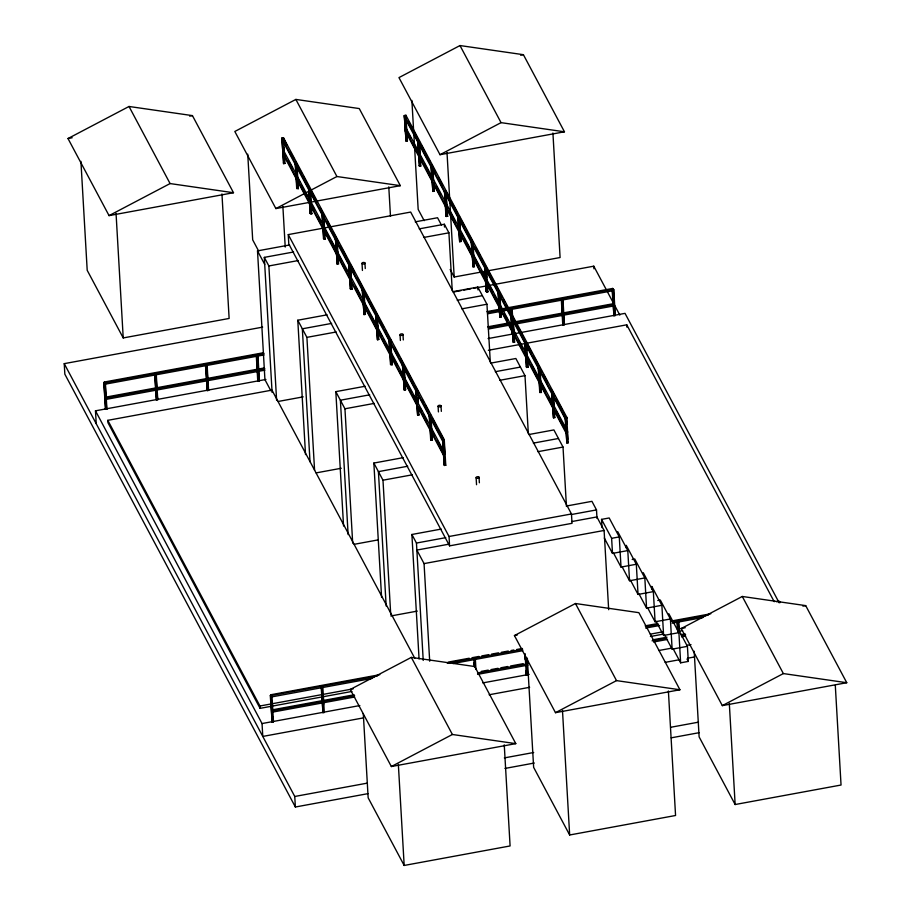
<?xml version="1.0" encoding="UTF-8"?>
<svg xmlns="http://www.w3.org/2000/svg" width="911" height="911" viewBox="0 0 911 911"><rect width="100%" height="100%" fill="white"/><g stroke="black" fill="none" stroke-linecap="round" stroke-linejoin="round"><path stroke-width="1.37" d="M67.995 138.529L129.02 106.473L192.437 115.617L233.501 192.722L109.058 215.622L67.995 138.529L72.185 137.755M295.859 99.424L234.822 131.48L275.885 208.573L400.328 185.662L359.264 108.568L295.859 99.424L336.922 176.518L400.328 185.662M109.058 215.622L170.084 183.566L233.501 192.722M459.987 45.55L398.961 77.606L440.013 154.699L564.456 131.799L523.404 54.694L459.987 45.55L501.05 122.643L564.456 131.799M275.885 208.573L336.922 176.518M440.013 154.699L501.05 122.643M411.328 657.389L350.291 689.445L391.354 766.538L515.797 743.638L474.733 666.533L411.328 657.389L452.391 734.482L515.797 743.638M514.43 635.571L575.456 603.515L638.873 612.67L679.936 689.764L555.494 712.675L514.43 635.571L517.22 635.058M391.354 766.538L452.391 734.482M742.294 596.466L681.257 628.522L722.321 705.626L846.763 682.715L805.7 605.621L742.294 596.466L783.358 673.571L846.763 682.715M555.494 712.675L616.519 680.619L679.936 689.764M722.321 705.626L783.358 673.571M189.636 116.13L192.437 115.617M520.602 55.218L523.404 54.694M281.886 138.062L283.469 137.766L444.261 439.671L445.764 465.316L444.09 464.883L442.678 439.956L281.886 138.062L283.651 163.661L284.972 163.411L284.505 155.223M407.012 134.054L407.411 140.875L406.078 141.125L404.313 115.526L405.896 115.23L566.699 417.136L566.779 418.536L565.184 418.832L404.393 116.927M283.287 162.978L284.972 163.411M405.725 140.442L407.411 140.875M419.47 142.822L420.802 166.041L419.481 166.28L417.705 141.023L419.39 141.456L419.026 140.784M296.69 188.144L298.375 188.577L296.69 188.144L295.278 163.559L297.054 188.816M419.117 165.608L420.802 166.041M310.093 213.299L311.778 213.732L310.093 213.299L308.67 188.714L310.446 213.971M432.884 191.435L431.108 166.178L432.884 191.435L434.205 191.196L433.738 182.997M288.252 234.605L410.679 212.069L571.47 513.963L572.017 523.324L449.578 545.86L288.787 243.966L288.252 234.605L449.043 536.499L449.578 545.86M323.496 238.454L325.17 238.887L323.496 238.454L322.073 213.88L323.849 239.137M445.923 215.918L447.608 216.351L445.923 215.918L444.5 191.344L446.276 216.602M270.829 390.705L264.93 379.636L257.506 250.878L289.607 244.968M415.222 221.851L437.553 217.74L441.482 225.119M460.613 234.685L461 241.506L459.679 241.757L457.903 216.499L459.224 216.249M272.093 392.459L264.304 257.38L293.615 251.983M419.231 228.866L444.352 224.243L448.918 232.817L452.255 290.803M264.304 257.38L268.87 265.955L298.182 260.557M423.797 237.441L448.918 232.817M337.252 264.292L335.476 239.035L337.252 264.292L338.573 264.042L338.106 255.854M350.291 288.776L351.976 289.208L350.291 288.776L348.867 264.19L350.644 289.447M473.082 266.912L471.306 241.654L473.082 266.912L474.403 266.672L473.06 243.453M80.92 161.361L87.205 270.316L123.224 337.935L229.128 318.451L221.954 193.929M450.182 269.508L454.19 277.024L484.846 271.376M487.636 270.863L560.094 257.528L552.92 133.017M305.527 454.6L297.783 320.228L327.083 314.83M452.699 291.714L477.82 287.09L486.952 304.228L490.3 362.214M368.021 793.64L295.369 807.009L64.84 374.182L64.237 363.648L262.641 327.129M454.054 291.896L461.046 290.609M463.836 290.097L470.828 288.81M473.618 288.297L486.189 285.986M488.991 285.462L593.778 266.183L619.833 315.104M486.121 291.395L487.806 291.827L486.121 291.395L484.698 266.809L486.474 292.067M364.047 314.602L362.271 289.345L364.047 314.602L365.368 314.363L363.956 289.778M377.439 316.311L378.771 339.518L377.45 339.769L375.674 314.511L377.359 314.944L376.995 314.261M331.65 323.405L302.338 328.803L310.013 461.752M457.265 300.288L482.386 295.654M297.783 320.228L306.905 337.366L336.216 331.98M461.831 308.852L486.952 304.228M104.412 383.429L104.332 382.016L263.541 352.716M486.998 311.585L612.693 288.445L613.126 289.254L613.205 290.666L487.51 313.794M103.74 382.916L105.425 383.349L106.906 409.096L105.585 409.335L103.74 382.916L105.061 382.666M256.253 354.846L257.574 354.595M612.101 289.334L613.786 289.766L615.267 315.525L613.946 315.764L612.181 290.689M104.332 382.016L104.765 382.836L263.974 353.525M487.431 312.393L499.991 310.082M502.792 309.569L613.126 289.254M613.786 289.766L612.465 290.017L613.946 315.764M264.053 354.926L104.845 384.237L104.765 382.836M499.877 317.233L498.101 291.975L499.877 317.233L501.198 316.982L499.786 292.408M106.598 396.98L264.418 367.93M487.875 326.798L511.618 322.426M515.808 321.663L613.57 303.659M264.85 368.739L105.642 398.05L105.722 399.451L264.93 370.151M488.307 327.607L512.05 323.246M514.84 322.722L614.003 304.479L614.082 305.88L488.387 329.019M105.232 408.663L106.906 409.096M257.733 380.593L259.419 381.026L257.733 380.593L256.333 356.201M561.267 298.694L562.747 324.453L564.08 324.202L563.533 314.716M613.593 315.092L615.267 315.525M96.224 423.706L95.473 410.827L265.932 379.454M488.091 338.562L625.026 313.361L778.871 602.217M156.419 399.986L157.751 399.735L156.259 373.988L154.938 374.227L156.419 399.986L154.654 374.911M207.264 390.625L208.585 390.386L207.093 364.628L205.772 364.878L207.264 390.625L205.419 364.195M511.686 329.736L511.914 333.802L513.599 334.235M563.112 325.125L564.433 324.885L562.952 299.127L561.631 299.377L563.112 325.125L562.747 324.453M390.489 364.252L392.174 364.685L390.489 364.252L389.065 339.666L390.853 364.924M513.28 342.388L511.504 317.13L513.28 342.388L514.601 342.149L513.257 318.93M404.154 365.254L405.566 389.84L404.245 390.079L402.468 364.821L403.789 364.582M351.897 691.449L260.079 708.348L107.942 422.681L107.805 420.335L271.956 390.124L414.767 658.243M488.353 350.291L524.702 343.595M527.492 343.083L626.757 324.817L774.225 601.715M278.094 401.478L303.215 396.854M343.561 526.011L335.817 391.65L365.129 386.253M490.733 363.125L515.865 358.501L524.987 375.651L528.334 433.636M369.695 394.816L340.384 400.214L348.127 534.586M495.299 371.699L520.42 367.076M526.319 366.871L528.004 367.304L526.319 366.871L524.895 342.285L526.672 367.543M335.817 391.65L344.95 408.788L374.25 403.391M499.866 380.274L524.987 375.651M539.722 392.026L541.396 392.459L539.722 392.026L538.299 367.452L540.075 392.709M417.648 415.245L415.871 389.988L417.648 415.245L418.969 414.995L418.502 406.807M430.687 439.717L432.372 440.15L430.687 439.717L429.263 415.143L431.051 440.4M553.478 417.864L551.702 392.607L553.478 417.864L554.799 417.614L553.615 397.139M442.678 439.956L444.261 439.671M404.313 115.526L565.105 417.42L566.699 417.136M443.031 440.97L444.352 440.73L442.666 440.298L444.443 465.555M565.093 417.762L566.779 418.195L568.202 442.78L566.87 443.019L565.105 417.42M444.34 441.072L442.757 441.368L281.966 139.463M316.128 472.889L341.261 468.265M381.595 597.434L373.852 463.061L403.163 457.664M528.779 434.547L553.899 429.924L563.021 447.062L566.448 506.47M407.729 466.238L378.418 471.636L386.162 605.997M533.345 443.122L558.466 438.487M444.09 464.883L445.764 465.316M373.852 463.061L382.984 480.199L412.296 474.813M537.9 451.685L563.021 447.062M354.174 544.311L377.894 539.938M419.071 658.949L411.886 534.484L441.197 529.086M566.813 505.958L591.934 501.335L596.5 509.909L596.99 518.393M449.043 536.499L571.47 513.963M411.886 534.484L416.452 543.047L445.764 537.649M571.379 514.533L596.5 509.909M448.964 544.163L416.862 550.073L424.059 563.602L429.696 661.227M571.778 521.559L596.899 516.936L604.107 530.453L608.673 609.698M602.012 527.606L601.545 519.372L609.186 517.972L619.275 536.909L621.017 567.075L636.311 564.262L638.053 594.439L653.346 591.626L655.089 621.792L670.394 618.979L672.124 649.156L687.429 646.332L688.295 661.42L680.642 662.832L673.081 648.632M424.059 563.602L604.107 530.453M601.545 519.372L611.623 538.31L619.275 536.909M604.3 538.014L612.499 553.398L627.793 550.586L629.535 580.762L644.829 577.938L646.571 608.115L661.876 605.303L663.607 635.468L678.911 632.655L680.642 662.832M632.2 559.479L634.751 559.001L644.829 577.938M390.808 615.984L417.329 611.099M657.753 600.508L660.304 600.042L670.394 618.979M270.966 696.141L270.886 694.74L379.819 674.687M448.246 662.092L469.199 658.232M471.989 657.719L478.981 656.432M481.771 655.92L488.751 654.633M491.541 654.121L498.533 652.834M501.323 652.322L508.304 651.035M511.094 650.522L513.895 650.01M516.685 649.497L522.265 648.461M645.17 625.846L657.742 623.534M671.703 620.96L710.808 613.763M776.445 601.681L779.247 601.169L779.679 601.977M270.294 695.628L271.979 696.061L273.471 721.819L272.138 722.059L270.294 695.628L377.461 676.008M447.29 663.162L522.698 649.281M645.603 626.654L658.175 624.342M672.136 621.769L708.451 615.084M372.326 677.59L373.658 677.351M779.019 602.729L780.34 602.49L779.987 601.818M371.95 678.444L271.398 696.961L270.886 694.74M452.949 663.538L522.789 650.682M645.683 628.055L659.655 625.493M672.216 623.181L702.939 617.521M107.805 420.335L259.954 706.002L353.161 688.853M650.283 634.158L662.866 631.835M678.251 629.011L685.231 627.725M802.91 606.134L805.7 605.621M650.42 636.493L663.003 634.181M679.777 631.095L682.578 630.583M271.842 711.366L271.763 709.954L354.163 694.786M481.247 671.396L488.228 670.109M491.029 669.596L498.01 668.31M500.799 667.797L507.78 666.51M510.581 665.998L523.153 663.686M653.028 639.773L667 637.199M680.961 634.637L685.152 633.862M271.763 709.954L272.195 710.762L354.595 695.605M477.489 672.978L527.765 663.72M652.071 640.843L666.032 638.269M681.394 635.445L685.584 634.671M354.675 697.006L272.275 712.174L272.195 710.762M477.569 674.379L527.856 665.132M653.54 641.993L667.512 639.42M681.474 636.846L685.664 636.083M95.473 410.827L262.038 723.55L359.834 705.547M482.796 682.908L529.189 674.368M658.847 650.511L671.418 648.188M686.78 645.364L690.982 644.589M322.984 712.698L324.305 712.459L322.813 686.7L321.492 686.951L322.984 712.698L321.207 687.634M525.727 670.53L525.966 674.595L527.651 675.028L526.626 657.412M363.375 717.902L262.778 736.43L262.038 723.55M489.127 694.763L529.644 687.304M665.178 662.354L679.139 659.78M687.532 658.243L694.512 656.956M64.237 363.648L294.765 796.476L367.418 783.107M504.341 757.906L533.687 752.497M670.61 727.297L698.555 722.15M504.956 768.44L534.29 763.031M671.213 737.83L699.158 732.683M363.295 713.541L368.158 797.82L404.177 865.45L510.092 845.955L504.25 744.822M527.355 658.414L533.641 767.358L569.66 834.988L675.563 815.493L668.389 690.982M694.182 651.217L699.124 736.897L735.143 804.527L841.047 785.031L835.296 685.311M405.987 116.301L404.302 115.868L406.078 141.125M432.429 165.939L432.793 166.611M445.832 191.094L447.05 206.797M472.627 241.415L472.991 242.087M486.03 266.57L486.383 267.242M512.825 316.891L513.189 317.563M526.228 342.046L526.581 342.718M539.619 367.201L539.984 367.885M553.023 392.356L553.387 393.04M566.779 418.195L566.426 417.523L566.813 424.344M408.652 121.653L412.649 129.168M413.993 131.674L419.994 142.947M421.326 145.453L427.327 156.726M428.671 159.231L430.003 161.737M431.336 164.242L435.344 171.758M438.669 178.021L442.678 185.537M446.014 191.8L450.011 199.315M451.355 201.821L457.356 213.094M458.688 215.6L464.69 226.873M466.033 229.378L467.366 231.884M468.698 234.389L472.707 241.905M476.032 248.168L480.04 255.684M481.372 258.189L487.374 269.462M488.717 271.968L494.719 283.241M496.051 285.747L502.052 297.02M503.396 299.525L504.728 302.031M506.06 304.536L510.069 312.052M513.394 318.315L517.402 325.842M518.735 328.347L524.736 339.621M526.08 342.126L532.081 353.4M533.413 355.905L539.414 367.179M540.758 369.684L542.091 372.189M543.423 374.694L547.431 382.21M550.756 388.473L554.765 395.989M556.097 398.494L562.11 409.768M563.442 412.273L566.779 418.536M677.34 627.394L687.429 646.332M457.903 216.499L459.679 241.757M668.822 613.718L678.911 632.655M661.876 605.303L651.786 586.365L651.946 589.11M643.268 572.689L653.346 591.626M432.065 176.882L406.716 129.282L405.122 129.567L565.913 431.472M433.397 179.387L472.092 252.04M473.435 254.545L512.13 327.208M513.462 329.714L567.507 431.176L567.587 432.577M406.796 130.683L410.793 138.199M414.129 144.462L417.466 150.725M419.47 154.483L422.806 160.746M424.139 163.251L425.471 165.756M426.803 168.262L428.147 170.767M429.48 173.272L430.812 175.777M436.813 187.051L440.822 194.567M446.823 205.84L448.155 208.346M449.487 210.851L455.5 222.125M461.501 233.41L462.834 235.915M464.166 238.42L465.51 240.925M466.842 243.431L470.178 249.694M474.175 257.209L478.184 264.725M481.52 270.988L484.185 275.999M486.85 281.009L492.862 292.283M494.195 294.788L497.531 301.051M501.528 308.567L502.872 311.072M504.204 313.578L507.541 319.841M513.542 331.114L515.546 334.872M518.883 341.135L522.88 348.651M526.888 356.167L530.225 362.43M531.557 364.935L537.558 376.209M541.567 383.725L545.564 391.24M548.9 397.503L551.576 402.514M556.245 411.282L560.242 418.798M561.575 421.303L564.911 427.566M687.031 659.052L688.295 661.42M636.311 564.262L626.233 545.325L626.381 548.069M405.201 130.979L565.993 432.873M617.715 531.648L627.793 550.586M434.205 191.196L433.534 185.058M461 241.506L460.488 238.101M474.039 265.989L474.403 266.672M501.198 316.982L500.606 312.211M514.237 341.466L514.601 342.149M554.435 416.942L554.799 417.614M567.838 442.097L568.202 442.78M664.563 634.944L672.124 649.156M656.045 621.268L663.607 635.468M647.527 607.591L655.089 621.792M639.01 593.915L646.571 608.115M630.492 580.239L638.053 594.439M621.974 566.551L629.535 580.762M613.456 552.875L621.017 567.075M424.173 220.667L418.172 209.393L413.765 132.983M575.456 603.515L616.519 680.619M283.56 138.836L281.875 138.404L283.651 163.661M296.599 163.32L296.963 163.991M336.797 238.784L337.161 239.468M350.2 263.951L351.418 279.643M390.398 339.427L390.751 340.099M417.192 389.737L417.557 390.42M430.596 414.892L430.949 415.575M286.885 145.441L283.469 137.766M290.222 151.704L294.23 159.22M295.563 161.725L301.564 172.999M302.896 175.504L308.909 186.778M310.241 189.283L311.573 191.788M312.906 194.294L316.914 201.809M320.251 208.072L324.248 215.588M327.584 221.851L331.593 229.367M332.925 231.872L338.926 243.146M340.258 245.651L346.271 256.925M347.603 259.43L348.936 261.935M350.268 264.441L354.277 271.956M357.613 278.219L361.61 285.735M362.942 288.24L368.955 299.514M370.287 302.019L376.289 313.293M377.621 315.798L383.633 327.072M384.966 329.577L386.298 332.082M387.63 334.588L391.639 342.103M394.975 348.378L398.972 355.894M400.305 358.399L406.317 369.672M407.65 372.178L413.651 383.451M414.983 385.957L418.992 393.472M422.328 399.735L423.661 402.241M424.993 404.746L429.001 412.262M432.338 418.525L436.335 426.041M437.667 428.546L443.68 439.819M402.468 364.821L404.245 390.079M296.291 174.365L284.278 151.818L282.695 152.103L443.486 454.008M297.624 176.871L336.318 249.523M337.651 252.028L445.069 453.712M288.366 160.735L292.363 168.25M297.703 178.271L299.708 182.029M301.04 184.534L304.376 190.798M305.709 193.303L307.041 195.808M311.05 203.324L314.386 209.587M318.383 217.103L321.059 222.113M325.728 230.882L329.725 238.397M331.069 240.903L335.738 249.682M338.402 254.693L341.739 260.956M343.071 263.461L344.404 265.966M345.747 268.472L347.08 270.977M355.745 287.261L359.754 294.777M363.762 302.293L367.099 308.556M368.431 311.061L374.432 322.335M377.769 328.598L381.766 336.113M383.11 338.619L384.442 341.124M385.774 343.629L389.111 349.892M393.108 357.408L397.116 364.924M400.453 371.187L401.785 373.692M405.794 381.208L411.795 392.482M413.127 394.987L415.803 399.997M420.472 408.766L421.804 411.271M423.137 413.776L427.145 421.292M431.142 428.808L434.479 435.071M437.815 441.334L441.824 448.85M282.774 153.515L443.566 455.409M365.368 314.363L364.855 310.958M378.407 338.846L378.771 339.518M405.566 389.84L404.974 385.068M418.604 414.323L418.969 414.995M527.287 674.356L527.651 675.028M258.69 251.129L252.689 239.855L247.746 154.164M257.506 250.878L264.714 264.406M129.02 106.473L170.084 183.566M208.22 389.703L208.585 390.386M157.751 399.735L157.147 394.998M323.94 711.776L324.305 712.459M273.471 721.819L272.867 717.071M729.312 703.394L735.143 804.527M679.299 632.052L678.672 621.2L677.351 621.45L677.966 632.291M678.388 621.883L678.854 630.013M677.067 622.122L677.533 630.264M626.757 324.817L626.893 327.151M613.422 289.094L614.208 302.646M614.447 306.711L614.914 314.842M612.693 288.445L612.773 289.846M611.623 538.31L612.499 553.398M593.778 266.183L593.926 268.813M562.668 299.81L563.135 307.941M567.132 429.81L567.678 439.364M565.458 418.434L566.87 443.019M553.421 399.189L553.888 407.388M562.486 710.478L569.66 834.988M540.143 370.606L541.396 392.459M539.938 372.667L540.405 380.855M540.724 386.321L541.043 391.787M526.74 345.451L528.004 367.304M526.456 346.146L526.695 350.234M527.321 361.166L527.64 366.621M513.371 326.445L513.69 331.911M512.665 317.973L512.119 308.487L510.786 308.727L511.811 326.354M511.754 307.804L512.141 314.591M512.039 330.42L512.278 334.485M510.513 309.41L510.661 312.12M510.9 316.185L511.526 327.026M525.078 653.586L526.319 675.267M524.873 655.624L525.1 659.689M499.74 297.191L500.207 305.39M486.542 269.975L487.806 291.827M486.258 270.669L486.656 277.491M487.123 285.69L487.442 291.156M477.82 287.09L477.99 289.914M473.253 252.336L473.492 256.435M473.731 260.535L473.891 263.268M479.049 477.227L479.368 482.784M476.134 477.763L476.544 484.709M459.588 216.932L460.374 230.585M459.622 223.081L460.089 231.28M447.005 152.501L450.433 211.933M450.603 214.768L454.19 277.024M475.952 669.471L475.326 658.63L474.005 658.881L474.472 667.011M473.879 662.263L474.027 664.973M447.21 209.53L447.608 216.351M446.139 196.56L446.538 203.392M446.925 210.213L447.244 215.679M444.352 224.243L444.511 227.067M432.941 169.344L433.579 180.276M432.748 171.405L432.896 174.126M444.147 442.792L444.784 453.712M445.012 457.812L445.411 464.633M441.015 405.805L441.334 411.373M438.1 406.34L438.419 411.909M419.504 148.971L419.891 155.804M418.069 141.695L419.481 166.28M431.108 418.308L432.372 440.15M430.823 418.992L431.062 423.091M431.689 434.012L431.928 438.111M411.886 100.438L413.594 130.159M405.896 115.23L406.853 131.321M405.942 121.083L406.42 129.282M406.727 134.737L407.046 140.203M417.637 391.776L418.343 404.074M417.659 397.936L417.978 403.391M416.452 543.047L423.228 660.441M402.981 334.394L403.3 339.951M404.108 370.048L404.575 378.236M400.066 334.929L400.385 340.486M388.781 186.857L390.489 216.351M390.91 342.832L392.174 364.685M390.625 343.515L390.944 348.981M391.491 358.535L391.81 364.001M377.621 325.193L377.86 329.281M378.099 333.38L378.259 336.113M376.027 315.183L377.45 339.769M382.984 480.199L390.728 614.572M398.346 764.318L404.177 865.45M364.935 262.972L365.265 268.54M363.91 294.572L364.457 304.126M362.031 263.507L362.43 270.465M351.578 282.376L351.976 289.208M350.507 269.405L350.906 276.238M351.293 283.07L351.612 288.525M337.309 242.201L337.947 253.121M337.116 244.25L337.264 246.983M337.503 251.083L337.662 253.816M337.901 257.904L338.14 262.004M344.95 408.788L352.694 543.15M323.917 217.034L324.544 227.966M324.703 230.699L325.17 238.887M323.872 221.828L324.259 228.65M310.355 189.146L311.22 204.166M311.38 206.899L311.778 213.732M310.309 193.941L310.788 202.128M311.095 207.594L311.414 213.06M297.111 166.724L298.375 188.577M306.905 337.366L314.58 470.327M296.838 167.408L297.145 172.874M297.703 182.439L298.011 187.894M322.927 694.159L323.553 705M283.64 140.203L284.357 153.219M283.754 147.719L284.061 153.185M284.221 155.906L284.38 158.639M282.877 206.341L285.223 247.086M268.87 265.955L276.614 400.316M294.765 796.476L295.369 807.009M259.419 381.026L257.938 355.279L256.606 355.518L258.098 381.265M257.654 355.95L257.961 361.371M258.28 366.791L258.906 377.632M271.933 700.81L272.48 710.295M270.658 696.311L272.138 722.059M259.954 706.002L260.079 708.348M206.82 365.311L206.968 368.021M207.287 373.442L207.913 384.283M156.214 378.737L156.76 388.223M116.05 213.425L123.224 337.935M105.221 385.376L105.847 396.228M106.166 401.649L106.553 408.424M104.105 383.588L105.585 409.335M362.419 263.848A1.515 0.786 -3.3 0 0 364.947 263.381A1.515 0.786 -3.3 0 0 363.09 262.493A1.515 0.786 -3.3 0 0 362.419 263.848M400.453 335.259A1.515 0.786 -3.3 0 0 402.981 334.804A1.515 0.786 -3.3 0 0 401.125 333.916A1.515 0.786 -3.3 0 0 400.453 335.259M438.498 406.682A1.515 0.786 -3.3 0 0 441.015 406.215A1.515 0.786 -3.3 0 0 439.159 405.327A1.515 0.786 -3.3 0 0 438.498 406.682M476.533 478.093A1.515 0.786 -3.3 0 0 479.049 477.637A1.515 0.786 -3.3 0 0 477.193 476.749A1.515 0.786 -3.3 0 0 476.533 478.093"/></g></svg>
